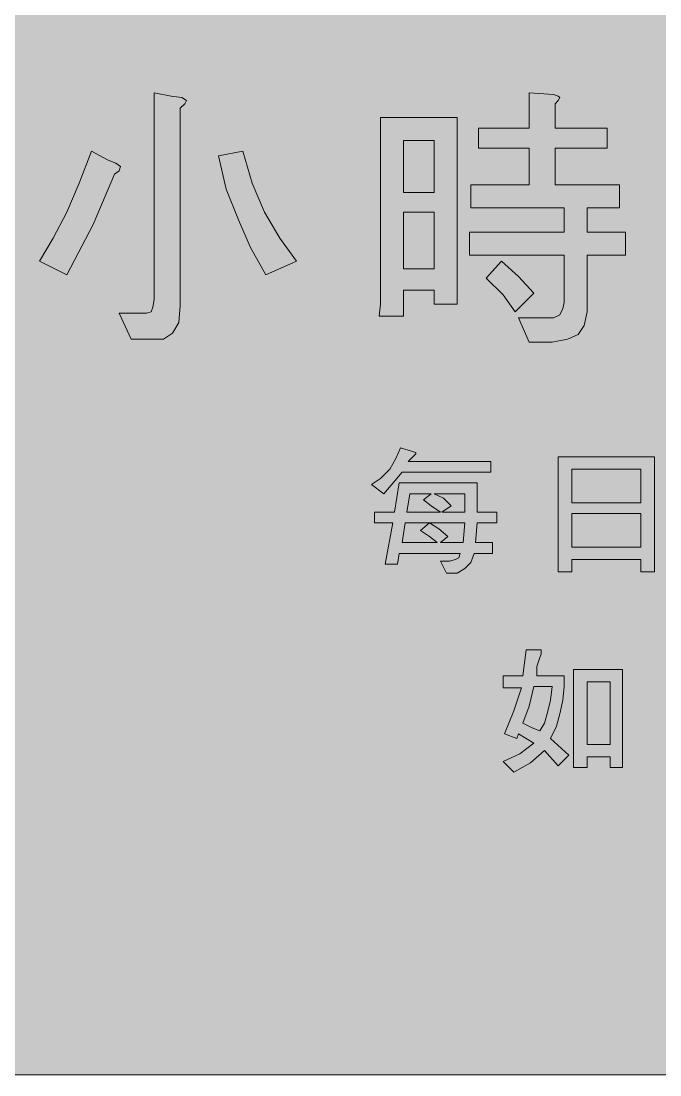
# Model space of a CAD drawing. Header units: metres. Extents: x 10 to 559, y 12 to 260.
# Drawn here: x 97 to 172.2, y 12.1 to 136.1 of the extents above; entities that cross this region are included whole.
import ezdxf

# ---------------------------------------------------------------- set-up
doc = ezdxf.new("R2010")
doc.units = ezdxf.units.M
doc.layers.add('FILL_BLUE_0000FF', color=7, linetype='Continuous', true_color=0x0000ff)
doc.layers.add('FILL_WHITE_FFFFFF', color=7, linetype='Continuous', true_color=0xffffff)

msp = doc.modelspace()

# ---------------------------------------------------------------- hatches: boundary and pattern name
at = {"layer": 'FILL_BLUE_0000FF', "true_color": 0x0000ff}
h = msp.add_hatch(color=7, dxfattribs=at)
h.dxf.hatch_style = 1
h.paths.add_polyline_path([(553.76, 259.97), (555.08, 259.58), (556.32, 258.96), (557.46, 258.12), (558.3, 256.98), (558.92, 255.74), (559.31, 254.42), (559.44, 253.08), (559.44, 19.26), (559.31, 17.91), (558.9, 16.56), (558.25, 15.32), (557.46, 14.22), (556.29, 13.28), (555.01, 12.6), (553.69, 12.2), (552.42, 12.06), (17.28, 12.06), (16.04, 12.19), (14.78, 12.6), (13.56, 13.28), (12.42, 14.22), (11.48, 15.36), (10.8, 16.61), (10.4, 17.92), (10.26, 19.26), (10.26, 253.08), (10.4, 254.34), (10.8, 255.6), (11.48, 256.93), (12.42, 258.12), (13.52, 259.04), (14.12, 259.36), (14.76, 259.56), (16.09, 259.97), (17.28, 260.1), (552.42, 260.1), (553.76, 259.97)])
at = {"layer": 'FILL_WHITE_FFFFFF', "true_color": 0xffffff}
h = msp.add_hatch(color=7, dxfattribs=at)
h.dxf.hatch_style = 1
h.paths.add_polyline_path([(115.92, 127.08), (116.46, 126.72), (116.28, 126.36), (115.74, 125.82), (115.74, 102.6), (115.56, 100.62), (114.84, 99.36), (113.76, 98.64), (109.98, 98.64), (108.54, 101.7), (111.78, 101.7), (112.32, 101.88), (112.5, 102.42), (112.68, 103.32), (112.68, 127.62), (114.66, 127.26), (115.92, 127.08)])
h = msp.add_hatch(color=7, dxfattribs=at)
h.dxf.hatch_style = 1
h.paths.add_polyline_path([(156.78, 121.14), (150.84, 121.14), (150.84, 123.48), (156.78, 123.48), (156.78, 127.62), (159.66, 127.44), (160.2, 127.26), (160.38, 127.08), (160.2, 126.72), (159.84, 126.36), (159.84, 123.48), (165.96, 123.48), (165.96, 121.14), (159.84, 121.14), (159.84, 116.82), (167.4, 116.82), (167.4, 114.12), (163.62, 114.12), (163.62, 111.24), (168.12, 111.24), (168.12, 108.54), (163.62, 108.54), (163.62, 101.88), (163.26, 100.26), (162.54, 99.18), (161.28, 98.64), (159.48, 98.28), (156.78, 98.28), (155.52, 101.16), (159.66, 101.16), (160.38, 101.52), (160.74, 102.24), (160.92, 102.96), (160.92, 108.54), (149.76, 108.54), (149.76, 111.24), (160.92, 111.24), (160.92, 114.12), (149.94, 114.12), (149.94, 116.82), (156.78, 116.82), (156.78, 121.14)])
h = msp.add_hatch(color=7, dxfattribs=at)
h.dxf.hatch_style = 1
h.paths.add_polyline_path([(145.62, 102.78), (145.62, 104.4), (142.02, 104.4), (142.02, 101.34), (139.14, 101.34), (139.32, 102.78), (139.32, 124.74), (148.32, 124.74), (148.32, 102.78), (145.62, 102.78)])
h.paths.add_polyline_path([(142.02, 122.04), (142.02, 115.92), (145.62, 115.92), (145.62, 122.04), (142.02, 122.04)], flags=16)
h.paths.add_polyline_path([(145.62, 113.58), (142.02, 113.58), (142.02, 106.92), (145.62, 106.92), (145.62, 113.58)], flags=16)
h = msp.add_hatch(color=7, dxfattribs=at)
h.dxf.hatch_style = 1
h.paths.add_polyline_path([(100.8, 110.52), (102.42, 113.58), (103.86, 117), (105.3, 120.78), (107.28, 119.7), (108.18, 119.34), (108.72, 118.98), (108.54, 118.44), (108, 118.08), (105.48, 112.14), (102.42, 106.2), (99.18, 107.82), (100.8, 110.52)])
h = msp.add_hatch(color=7, dxfattribs=at)
h.dxf.hatch_style = 1
h.paths.add_polyline_path([(124.02, 109.44), (122.58, 112.68), (121.14, 116.28), (120.24, 120.24), (123.12, 120.78), (124.2, 117), (125.64, 113.58), (127.44, 110.52), (129.42, 107.82), (125.82, 106.2), (124.02, 109.44)])
h = msp.add_hatch(color=7, dxfattribs=at)
h.dxf.hatch_style = 1
h.paths.add_polyline_path([(155.52, 106.02), (157.32, 104.04), (155.16, 101.88), (153.72, 103.86), (151.74, 105.84), (153.54, 107.82), (155.52, 106.02)])
h = msp.add_hatch(color=7, dxfattribs=at)
h.dxf.hatch_style = 1
h.paths.add_polyline_path([(139.32, 82.26), (140.4, 83.34), (141.12, 84.6), (141.66, 85.86), (143.46, 85.32), (143.46, 85.14), (142.56, 84.24), (152.28, 84.24), (152.28, 82.98), (141.84, 82.98), (139.68, 80.46), (138.24, 81.54), (139.32, 82.26)])
h = msp.add_hatch(color=7, dxfattribs=at)
h.dxf.hatch_style = 1
h.paths.add_polyline_path([(171.54, 71.28), (169.92, 71.28), (169.92, 72.72), (161.82, 72.72), (161.82, 71.28), (160.2, 71.28), (160.2, 84.78), (171.54, 84.78), (171.54, 71.28)])
h.paths.add_polyline_path([(161.82, 78.12), (161.82, 74.16), (169.92, 74.16), (169.92, 78.12), (161.82, 78.12)], flags=16)
h.paths.add_polyline_path([(169.92, 83.34), (161.82, 83.34), (161.82, 79.38), (169.92, 79.38), (169.92, 83.34)], flags=16)
h = msp.add_hatch(color=7, dxfattribs=at)
h.dxf.hatch_style = 1
h.paths.add_polyline_path([(153, 78.3), (153, 77.04), (150.66, 77.04), (150.48, 74.7), (152.46, 74.7), (152.46, 73.44), (150.3, 73.44), (149.94, 72.36), (149.22, 71.64), (148.32, 71.1), (147.06, 71.1), (146.34, 72.54), (147.42, 72.54), (148.14, 72.72), (148.5, 72.9), (148.68, 73.44), (141.48, 73.44), (141.3, 72.18), (139.86, 72.18), (140.76, 77.04), (138.6, 77.04), (138.6, 78.3), (140.94, 78.3), (141.48, 81.72), (150.66, 81.72), (150.66, 78.3), (153, 78.3)])
h.paths.add_polyline_path([(149.22, 80.46), (145.62, 80.46), (146.7, 79.92), (147.6, 79.02), (146.52, 78.3), (149.22, 78.3), (149.22, 80.46)], flags=16)
h.paths.add_polyline_path([(145.26, 80.46), (142.74, 80.46), (142.38, 78.3), (146.34, 78.3), (145.26, 79.02), (144.36, 79.74), (145.26, 80.46)], flags=16)
h.paths.add_polyline_path([(146.34, 74.7), (149.04, 74.7), (149.22, 77.04), (145.08, 77.04), (146.16, 76.32), (147.24, 75.42), (146.34, 74.7)], flags=16)
h.paths.add_polyline_path([(142.2, 77.04), (141.84, 74.7), (145.98, 74.7), (145.08, 75.42), (144, 76.14), (145.08, 77.04), (142.2, 77.04)], flags=16)
h = msp.add_hatch(color=7, dxfattribs=at)
h.dxf.hatch_style = 1
h.paths.add_polyline_path([(156.06, 59.04), (156.42, 62.1), (158.22, 62.1), (158.22, 61.56), (158.04, 61.2), (157.68, 60.12), (157.68, 59.04), (160.92, 59.04), (160.92, 57.78), (160.74, 56.16), (160.38, 54.54), (160.02, 53.1), (159.3, 51.66), (161.46, 49.68), (160.2, 48.42), (158.58, 50.22), (156.96, 48.78), (154.98, 47.7), (153.72, 48.96), (155.7, 49.86), (157.32, 51.12), (155.52, 52.2), (155.34, 51.66), (153.9, 52.2), (154.98, 54.9), (155.88, 57.6), (153.72, 57.6), (153.72, 59.04), (156.06, 59.04)])
h.paths.add_polyline_path([(156.06, 53.46), (157.14, 52.92), (158.04, 52.56), (158.58, 53.46), (158.94, 54.72), (159.3, 56.16), (159.48, 57.78), (157.32, 57.78), (156.78, 55.44), (156.06, 53.46)], flags=16)
h = msp.add_hatch(color=7, dxfattribs=at)
h.dxf.hatch_style = 1
h.paths.add_polyline_path([(167.76, 59.76), (167.76, 48.24), (166.32, 48.24), (166.32, 49.5), (163.62, 49.5), (163.62, 48.24), (162, 48.24), (162, 59.76), (167.76, 59.76)])
h.paths.add_polyline_path([(166.32, 58.32), (163.62, 58.32), (163.62, 50.94), (166.32, 50.94), (166.32, 58.32)], flags=16)

# ---------------------------------------------------------------- linework, layer by layer
at = {"layer": 'FILL_BLUE_0000FF', "lineweight": 0, "true_color": 0x0000ff}
msp.add_lwpolyline([(552.42, 12.06), (17.28, 12.06), (16.04, 12.19), (14.78, 12.6), (13.56, 13.28), (12.42, 14.22), (11.48, 15.36), (10.8, 16.61), (10.4, 17.92), (10.26, 19.26), (10.26, 253.08), (10.4, 254.34), (10.8, 255.6), (11.48, 256.93), (12.42, 258.12), (13.52, 259.04), (14.12, 259.36), (14.76, 259.56), (16.09, 259.97), (17.28, 260.1), (552.42, 260.1)], dxfattribs=at)
at = {"layer": 'FILL_WHITE_FFFFFF', "lineweight": 0, "true_color": 0xffffff}
for points in [[(115.92, 127.08), (116.46, 126.72), (116.28, 126.36), (115.74, 125.82), (115.74, 102.6), (115.56, 100.62), (114.84, 99.36), (113.76, 98.64), (109.98, 98.64), (108.54, 101.7), (111.78, 101.7), (112.32, 101.88), (112.5, 102.42), (112.68, 103.32), (112.68, 127.62), (114.66, 127.26)], [(156.78, 121.14), (150.84, 121.14), (150.84, 123.48), (156.78, 123.48), (156.78, 127.62), (159.66, 127.44), (160.2, 127.26), (160.38, 127.08), (160.2, 126.72), (159.84, 126.36), (159.84, 123.48), (165.96, 123.48), (165.96, 121.14), (159.84, 121.14), (159.84, 116.82), (167.4, 116.82), (167.4, 114.12), (163.62, 114.12), (163.62, 111.24), (168.12, 111.24), (168.12, 108.54), (163.62, 108.54), (163.62, 101.88), (163.26, 100.26), (162.54, 99.18), (161.28, 98.64), (159.48, 98.28), (156.78, 98.28), (155.52, 101.16), (159.66, 101.16), (160.38, 101.52), (160.74, 102.24), (160.92, 102.96), (160.92, 108.54), (149.76, 108.54), (149.76, 111.24), (160.92, 111.24), (160.92, 114.12), (149.94, 114.12), (149.94, 116.82), (156.78, 116.82)], [(145.62, 102.78), (145.62, 104.4), (142.02, 104.4), (142.02, 101.34), (139.14, 101.34), (139.32, 102.78), (139.32, 124.74), (148.32, 124.74), (148.32, 102.78)], [(142.02, 122.04), (142.02, 115.92), (145.62, 115.92), (145.62, 122.04)], [(100.8, 110.52), (102.42, 113.58), (103.86, 117), (105.3, 120.78), (107.28, 119.7), (108.18, 119.34), (108.72, 118.98), (108.54, 118.44), (108, 118.08), (105.48, 112.14), (102.42, 106.2), (99.18, 107.82)], [(124.02, 109.44), (122.58, 112.68), (121.14, 116.28), (120.24, 120.24), (123.12, 120.78), (124.2, 117), (125.64, 113.58), (127.44, 110.52), (129.42, 107.82), (125.82, 106.2)], [(145.62, 113.58), (142.02, 113.58), (142.02, 106.92), (145.62, 106.92)], [(155.52, 106.02), (157.32, 104.04), (155.16, 101.88), (153.72, 103.86), (151.74, 105.84), (153.54, 107.82)], [(139.32, 82.26), (140.4, 83.34), (141.12, 84.6), (141.66, 85.86), (143.46, 85.32), (143.46, 85.14), (142.56, 84.24), (152.28, 84.24), (152.28, 82.98), (141.84, 82.98), (139.68, 80.46), (138.24, 81.54)], [(171.54, 71.28), (169.92, 71.28), (169.92, 72.72), (161.82, 72.72), (161.82, 71.28), (160.2, 71.28), (160.2, 84.78), (171.54, 84.78)], [(169.92, 83.34), (161.82, 83.34), (161.82, 79.38), (169.92, 79.38)], [(153, 78.3), (153, 77.04), (150.66, 77.04), (150.48, 74.7), (152.46, 74.7), (152.46, 73.44), (150.3, 73.44), (149.94, 72.36), (149.22, 71.64), (148.32, 71.1), (147.06, 71.1), (146.34, 72.54), (147.42, 72.54), (148.14, 72.72), (148.5, 72.9), (148.68, 73.44), (141.48, 73.44), (141.3, 72.18), (139.86, 72.18), (140.76, 77.04), (138.6, 77.04), (138.6, 78.3), (140.94, 78.3), (141.48, 81.72), (150.66, 81.72), (150.66, 78.3)], [(145.26, 80.46), (142.74, 80.46), (142.38, 78.3), (146.34, 78.3), (145.26, 79.02), (144.36, 79.74)], [(149.22, 80.46), (145.62, 80.46), (146.7, 79.92), (147.6, 79.02), (146.52, 78.3), (149.22, 78.3)], [(142.2, 77.04), (141.84, 74.7), (145.98, 74.7), (145.08, 75.42), (144, 76.14), (145.08, 77.04)], [(146.34, 74.7), (149.04, 74.7), (149.22, 77.04), (145.08, 77.04), (146.16, 76.32), (147.24, 75.42)], [(161.82, 78.12), (161.82, 74.16), (169.92, 74.16), (169.92, 78.12)], [(156.06, 59.04), (156.42, 62.1), (158.22, 62.1), (158.22, 61.56), (158.04, 61.2), (157.68, 60.12), (157.68, 59.04), (160.92, 59.04), (160.92, 57.78), (160.74, 56.16), (160.38, 54.54), (160.02, 53.1), (159.3, 51.66), (161.46, 49.68), (160.2, 48.42), (158.58, 50.22), (156.96, 48.78), (154.98, 47.7), (153.72, 48.96), (155.7, 49.86), (157.32, 51.12), (155.52, 52.2), (155.34, 51.66), (153.9, 52.2), (154.98, 54.9), (155.88, 57.6), (153.72, 57.6), (153.72, 59.04)], [(167.76, 59.76), (167.76, 48.24), (166.32, 48.24), (166.32, 49.5), (163.62, 49.5), (163.62, 48.24), (162, 48.24), (162, 59.76)], [(166.32, 58.32), (163.62, 58.32), (163.62, 50.94), (166.32, 50.94)], [(156.06, 53.46), (157.14, 52.92), (158.04, 52.56), (158.58, 53.46), (158.94, 54.72), (159.3, 56.16), (159.48, 57.78), (157.32, 57.78), (156.78, 55.44)]]:
    msp.add_lwpolyline(points, close=True, dxfattribs=at)

doc.saveas('drawing.dxf')
